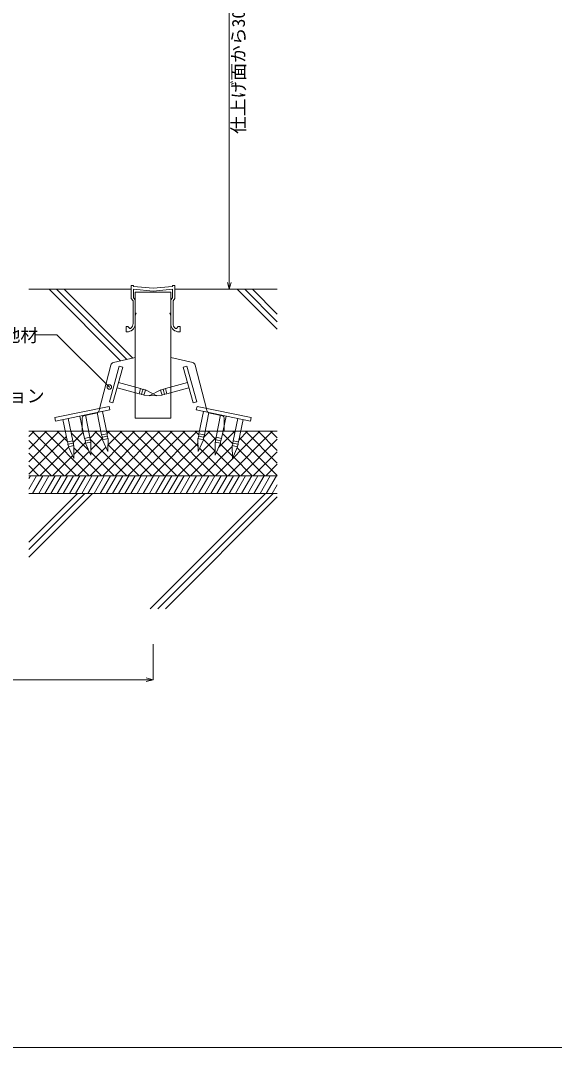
# Model space of a CAD drawing. Units: millimetres, scale not verified. Extents: x -675 to 675, y -471 to 460.
# Drawn here: x -301 to 0, y -440 to 139 of the extents above; entities that cross this region are included whole.
import ezdxf
from ezdxf.enums import TextEntityAlignment as Align

# ---------------------------------------------------------------- set-up
doc = ezdxf.new("R2010")
doc.units = ezdxf.units.MM
doc.header["$LTSCALE"] = 5
doc.header["$PDMODE"] = 32
doc.header["$PDSIZE"] = 2.5
doc.layers.add('1-0_芯・寸法線', color=7, linetype='Continuous', lineweight=18)
doc.layers.add('F-F', color=7, linetype='Continuous', lineweight=18)
doc.styles.add('ＭＳ ゴシック', font='')
doc.styles.get('ＭＳ ゴシック').set_extended_font_data('MS Gothic')

msp = doc.modelspace()

# ---------------------------------------------------------------- linework, layer by layer
at = {"layer": '1-0_芯・寸法線'}
for p, q in [((-238.51, -18.061), (-238.51, -10.788)), ((-237.258, -11.309), (-226.204, -12.285)), ((-215.15, -11.309), (-226.204, -12.285)), ((-213.898, -18.061), (-213.898, -10.788)), ((-183.232, -12.878), (-184.267, -9.014)), ((-183.232, -12.878), (-182.197, -9.014)), ((-296.204, -12.878), (-238.51, -12.878)), ((-284.771, -12.878), (-244.458, -53.191)), ((-280.528, -12.878), (-241.002, -52.404)), ((-276.286, -12.878), (-237.547, -51.617)), ((-237.251, -17.65), (-237.251, -12.866)), ((-237.251, -12.866), (-226.204, -13.842)), ((-236.204, -14.517), (-216.204, -14.517)), ((-236.204, -14.517), (-236.204, -85.519)), ((-215.157, -12.866), (-226.204, -13.842)), ((-216.204, -14.517), (-216.204, -85.519)), ((-215.157, -17.65), (-215.157, -12.866)), ((-213.898, -12.878), (-156.204, -12.878)), ((-178.705, -12.878), (-156.204, -35.379)), ((-174.462, -12.878), (-156.204, -31.136)), ((-170.22, -12.878), (-156.204, -26.893)), ((-237.471, -19.301), (-238.51, -18.061)), ((-237.471, -19.301), (-237.471, -32.09)), ((-236.225, -18.891), (-237.251, -17.65)), ((-216.183, -18.891), (-215.157, -17.65)), ((-214.937, -19.301), (-213.898, -18.061)), ((-214.937, -19.301), (-214.937, -32.09)), ((-236.204, -26.382), (-235.701, -26.382)), ((-235.702, -26.382), (-236.204, -27.891)), ((-216.204, -26.382), (-216.707, -26.382)), ((-216.707, -26.382), (-216.204, -27.891)), ((-240.38, -33.873), (-241.42, -33.873)), ((-240.38, -33.873), (-239.356, -34.897)), ((-212.028, -33.873), (-213.052, -34.897)), ((-212.028, -33.873), (-210.988, -33.873)), ((-292.325, -38.445), (-280.325, -38.445)), ((-292.325, -38.445), (-280.325, -38.445)), ((-250.83, -67.939), (-280.325, -38.445)), ((-250.83, -67.939), (-280.325, -38.445)), ((-239.36, -34.901), (-238.891, -34.901)), ((-213.048, -34.901), (-213.517, -34.901)), ((-236.204, -51.311), (-248.535, -54.12)), ((-216.204, -51.311), (-203.873, -54.12)), ((-249.946, -55.621), (-256.598, -81.057)), ((-250.795, -76.303), (-245.258, -56.261)), ((-243.256, -56.815), (-248.79, -76.854)), ((-245.258, -56.261), (-243.256, -56.815)), ((-207.15, -56.261), (-209.152, -56.815)), ((-209.152, -56.815), (-203.618, -76.854)), ((-201.613, -76.303), (-207.15, -56.261)), ((-202.463, -55.621), (-195.81, -81.057)), ((-246.439, -68.339), (-234.032, -71.769)), ((-245.608, -65.332), (-233.2, -68.759)), ((-233.2, -68.759), (-234.032, -71.769)), ((-233.19, -68.775), (-231.889, -69.297)), ((-232.253, -70.641), (-231.845, -69.134)), ((-231.845, -69.134), (-230.483, -69.693)), ((-220.563, -69.134), (-221.926, -69.693)), ((-220.156, -70.641), (-220.563, -69.134)), ((-219.218, -68.775), (-220.519, -69.297)), ((-206.8, -65.332), (-219.208, -68.759)), ((-219.208, -68.759), (-218.377, -71.769)), ((-205.969, -68.339), (-218.377, -71.769)), ((-234.032, -71.769), (-232.631, -71.981)), ((-232.253, -70.641), (-232.677, -72.143)), ((-232.677, -72.143), (-231.294, -72.352)), ((-230.483, -69.693), (-231.342, -72.511)), ((-231.342, -72.511), (-224.001, -72.922)), ((-230.551, -69.665), (-230.511, -69.504)), ((-230.511, -69.504), (-224.001, -72.922)), ((-221.897, -69.504), (-228.408, -72.922)), ((-221.066, -72.511), (-228.408, -72.922)), ((-221.926, -69.693), (-221.066, -72.511)), ((-221.857, -69.665), (-221.897, -69.504)), ((-219.732, -72.143), (-221.115, -72.352)), ((-220.156, -70.641), (-219.732, -72.143)), ((-218.377, -71.769), (-219.777, -71.981)), ((-281.525, -85.062), (-250.988, -78.815)), ((-281.108, -87.097), (-250.571, -80.85)), ((-250.988, -78.815), (-250.571, -80.85)), ((-250.795, -76.303), (-248.79, -76.854)), ((-201.613, -76.303), (-203.618, -76.854)), ((-201.42, -78.815), (-201.837, -80.85)), ((-171.3, -87.097), (-201.837, -80.85)), ((-170.883, -85.062), (-201.42, -78.815)), ((-281.525, -85.062), (-281.108, -87.097)), ((-267.362, -84.286), (-264.782, -96.884)), ((-266.204, -85.464), (-266.204, -92.878)), ((-258.195, -82.711), (-265.557, -84.246)), ((-236.204, -85.519), (-216.204, -85.519)), ((-194.213, -82.711), (-186.851, -84.246)), ((-186.204, -85.464), (-186.204, -92.878)), ((-170.883, -85.062), (-171.3, -87.097)), ((-296.204, -92.878), (-156.204, -92.878)), ((-296.204, -110.003), (-279.079, -92.878)), ((-296.204, -102.932), (-286.15, -92.878)), ((-296.204, -95.861), (-293.221, -92.878)), ((-296.204, -117.074), (-275.018, -95.888)), ((-296.204, -98.051), (-276.377, -117.878)), ((-294.306, -92.878), (-269.306, -117.878)), ((-287.235, -92.878), (-262.235, -117.878)), ((-280.164, -92.878), (-274.467, -98.575)), ((-274.41, -98.853), (-271.355, -98.227)), ((-272.376, -93.246), (-272.008, -92.878)), ((-272.286, -93.686), (-262.512, -103.459)), ((-271.272, -99.214), (-265.489, -93.43)), ((-266.204, -92.878), (-186.204, -92.878)), ((-266.022, -92.878), (-265.494, -93.406)), ((-264.782, -96.884), (-261.727, -96.258)), ((-264.339, -98.218), (-261.609, -97.659)), ((-261.69, -96.702), (-257.866, -92.878)), ((-261.653, -117.878), (-236.653, -92.878)), ((-261.643, -97.257), (-241.022, -117.878)), ((-261.23, -103.313), (-254.704, -96.788)), ((-258.951, -92.878), (-254.538, -97.292)), ((-255.154, -94.914), (-252.099, -94.288)), ((-254.711, -96.249), (-251.981, -95.69)), ((-254.594, -97.648), (-251.538, -97.022)), ((-254.594, -97.648), (-251.645, -104.273)), ((-254.582, -117.878), (-229.582, -92.878)), ((-252.117, -94.2), (-250.795, -92.878)), ((-251.88, -92.878), (-226.88, -117.878)), ((-251.538, -97.022), (-251.645, -104.273)), ((-251.593, -100.747), (-243.724, -92.878)), ((-247.511, -117.878), (-222.511, -92.878)), ((-244.809, -92.878), (-219.809, -117.878)), ((-240.44, -117.878), (-215.44, -92.878)), ((-237.738, -92.878), (-212.738, -117.878)), ((-233.368, -117.878), (-208.368, -92.878)), ((-230.667, -92.878), (-205.667, -117.878)), ((-226.297, -117.878), (-201.297, -92.878)), ((-223.596, -92.878), (-198.596, -117.878)), ((-216.525, -92.878), (-191.525, -117.878)), ((-212.155, -117.878), (-190.695, -96.418)), ((-209.454, -92.878), (-200.804, -101.528)), ((-202.383, -92.878), (-200.361, -94.899)), ((-200.87, -97.022), (-200.764, -104.273)), ((-197.815, -97.648), (-200.87, -97.022)), ((-197.815, -97.648), (-200.764, -104.273)), ((-197.698, -96.249), (-200.428, -95.69)), ((-197.255, -94.914), (-200.31, -94.288)), ((-197.895, -97.365), (-191.167, -104.094)), ((-197.615, -96.266), (-194.226, -92.878)), ((-195.311, -92.878), (-190.778, -97.411)), ((-190.942, -117.878), (-165.942, -92.878)), ((-188.069, -98.218), (-190.799, -97.659)), ((-187.627, -96.884), (-190.682, -96.258)), ((-189.28, -102.074), (-180.084, -92.878)), ((-187.05, -94.068), (-181.347, -99.772)), ((-183.871, -117.878), (-158.871, -92.878)), ((-181.169, -92.878), (-180.164, -93.884)), ((-177.998, -98.853), (-181.053, -98.227)), ((-177.743, -97.608), (-173.013, -92.878)), ((-177.522, -96.526), (-156.204, -117.843)), ((-176.8, -117.878), (-156.204, -97.282)), ((-174.098, -92.878), (-156.204, -110.772)), ((-167.027, -92.878), (-156.204, -103.701)), ((-159.956, -92.878), (-156.204, -96.63)), ((-289.937, -117.878), (-273.787, -101.729)), ((-273.967, -100.188), (-271.238, -99.629)), ((-273.85, -101.587), (-270.795, -100.961)), ((-273.85, -101.587), (-270.902, -108.213)), ((-270.795, -100.961), (-270.902, -108.213)), ((-270.867, -105.879), (-264.187, -99.199)), ((-270.814, -102.229), (-255.164, -117.878)), ((-268.724, -117.878), (-252.715, -101.869)), ((-264.222, -99.618), (-261.167, -98.992)), ((-264.222, -99.618), (-261.273, -106.243)), ((-261.167, -98.992), (-261.273, -106.243)), ((-251.586, -100.243), (-233.951, -117.878)), ((-219.226, -117.878), (-200.834, -99.486)), ((-205.084, -117.878), (-191.169, -103.963)), ((-199.93, -102.401), (-184.454, -117.878)), ((-198.013, -117.878), (-181.606, -101.471)), ((-188.187, -99.618), (-191.242, -98.992)), ((-191.242, -98.992), (-191.135, -106.243)), ((-188.187, -99.618), (-191.135, -106.243)), ((-188.305, -99.884), (-181.53, -106.66)), ((-181.613, -100.961), (-181.507, -108.213)), ((-178.558, -101.587), (-181.613, -100.961)), ((-178.558, -101.587), (-181.507, -108.213)), ((-178.441, -100.188), (-181.171, -99.629)), ((-178.858, -102.261), (-163.24, -117.878)), ((-296.204, -105.122), (-283.449, -117.878)), ((-282.866, -117.878), (-271.61, -106.622)), ((-275.795, -117.878), (-262.162, -104.245)), ((-261.251, -104.72), (-248.093, -117.878)), ((-190.483, -104.777), (-177.383, -117.878)), ((-181.036, -107.154), (-170.311, -117.878)), ((-169.729, -117.878), (-156.204, -104.354)), ((-296.204, -112.193), (-290.52, -117.878)), ((-162.658, -117.878), (-156.204, -111.425)), ((-296.204, -117.878), (-156.204, -117.878)), ((-296.204, -125.518), (-291.793, -117.878)), ((-296.204, -119.518), (-295.257, -117.878)), ((-294.103, -127.878), (-288.329, -117.878)), ((-290.638, -127.878), (-284.865, -117.878)), ((-287.174, -127.878), (-281.401, -117.878)), ((-283.71, -127.878), (-277.937, -117.878)), ((-280.246, -127.878), (-274.473, -117.878)), ((-276.782, -127.878), (-271.009, -117.878)), ((-273.318, -127.878), (-267.544, -117.878)), ((-269.854, -127.878), (-264.08, -117.878)), ((-266.39, -127.878), (-260.616, -117.878)), ((-262.926, -127.878), (-257.152, -117.878)), ((-259.462, -127.878), (-253.688, -117.878)), ((-255.997, -127.878), (-250.224, -117.878)), ((-252.533, -127.878), (-246.76, -117.878)), ((-249.069, -127.878), (-243.296, -117.878)), ((-245.605, -127.878), (-239.832, -117.878)), ((-242.141, -127.878), (-236.368, -117.878)), ((-238.677, -127.878), (-232.903, -117.878)), ((-235.213, -127.878), (-229.439, -117.878)), ((-231.749, -127.878), (-225.975, -117.878)), ((-228.285, -127.878), (-222.511, -117.878)), ((-224.821, -127.878), (-219.047, -117.878)), ((-221.356, -127.878), (-215.583, -117.878)), ((-217.892, -127.878), (-212.119, -117.878)), ((-214.428, -127.878), (-208.655, -117.878)), ((-210.964, -127.878), (-205.191, -117.878)), ((-207.5, -127.878), (-201.727, -117.878)), ((-204.036, -127.878), (-198.262, -117.878)), ((-200.572, -127.878), (-194.798, -117.878)), ((-197.108, -127.878), (-191.334, -117.878)), ((-193.644, -127.878), (-187.87, -117.878)), ((-190.18, -127.878), (-184.406, -117.878)), ((-186.715, -127.878), (-180.942, -117.878)), ((-183.251, -127.878), (-177.478, -117.878)), ((-179.787, -127.878), (-174.014, -117.878)), ((-176.323, -127.878), (-170.55, -117.878)), ((-172.859, -127.878), (-167.086, -117.878)), ((-169.395, -127.878), (-163.621, -117.878)), ((-165.931, -127.878), (-160.157, -117.878)), ((-162.467, -127.878), (-156.693, -117.878)), ((-159.003, -127.878), (-156.204, -123.031)), ((-296.204, -127.878), (-156.204, -127.878)), ((-296.204, -155.258), (-268.824, -127.878)), ((-296.204, -159.501), (-264.582, -127.878)), ((-296.204, -163.743), (-260.339, -127.878)), ((-227.758, -192.878), (-162.758, -127.878)), ((-223.516, -192.878), (-158.516, -127.878)), ((-219.273, -192.878), (-156.204, -129.809)), ((-226.204, -232.878), (-226.204, -212.878)), ((-471.204, -232.878), (-226.204, -232.878)), ((-226.204, -232.878), (-230.068, -231.843)), ((-226.204, -232.878), (-230.068, -233.913))]:
    msp.add_line(p, q, dxfattribs=at)
for points in [[(-183.232, -12.878), (-183.232, 257.309), (-184.267, 253.446)], [(-238.51, -10.788), (-237.258, -10.788), (-237.258, -11.309)], [(-213.898, -10.788), (-215.15, -10.788), (-215.15, -11.309)], [(-241.42, -33.869), (-241.42, -36.771), (-240.021, -36.771)], [(-210.988, -33.869), (-210.988, -36.771), (-212.387, -36.771)], [(-276.991, -86.255), (-274.41, -98.853), (-273.967, -100.188), (-274.128, -100.222), (-273.688, -101.553)], [(-273.936, -85.63), (-271.355, -98.227), (-271.238, -99.629), (-271.077, -99.597), (-270.958, -100.994)], [(-264.308, -83.66), (-261.727, -96.258), (-261.609, -97.659), (-261.448, -97.627), (-261.33, -99.024)], [(-257.734, -82.316), (-255.154, -94.914), (-254.711, -96.249), (-254.872, -96.282), (-254.431, -97.613)], [(-254.679, -81.69), (-252.099, -94.288), (-251.981, -95.69), (-251.82, -95.657), (-251.702, -97.054)], [(-197.729, -81.69), (-200.31, -94.288), (-200.428, -95.69), (-200.589, -95.657), (-200.707, -97.054)], [(-194.675, -82.316), (-197.255, -94.914), (-197.698, -96.249), (-197.537, -96.282), (-197.978, -97.613)], [(-188.101, -83.66), (-190.682, -96.258), (-190.799, -97.659), (-190.96, -97.627), (-191.079, -99.024)], [(-185.046, -84.286), (-187.627, -96.884), (-188.069, -98.218), (-187.909, -98.252), (-188.349, -99.583)], [(-178.473, -85.63), (-181.053, -98.227), (-181.171, -99.629), (-181.332, -99.597), (-181.45, -100.994)], [(-175.418, -86.255), (-177.998, -98.853), (-178.441, -100.188), (-178.28, -100.222), (-178.721, -101.553)], [(-264.782, -96.884), (-264.339, -98.218), (-264.5, -98.252), (-264.059, -99.583)]]:
    msp.add_lwpolyline(points, dxfattribs=at)
for centre, radius, start, end in [((-240.868, -32.198), 4.651, 280.48669, 1.21745), ((-240.67, -32.238), 3.203, 303.74696, 2.65432), ((-211.541, -32.198), 4.651, 178.78255, 259.51331), ((-211.738, -32.238), 3.203, 177.34568, 236.25304), ((-247.985, -56.051), 2.007, 105.90103, 167.63176), ((-204.423, -56.051), 2.007, 12.36824, 74.09897), ((-264.519, -85.578), 1.689, 127.93066, 176.12807), ((-258.48, -80.837), 1.895, 278.65578, 353.33931), ((-193.928, -80.837), 1.895, 186.66069, 261.34422), ((-187.89, -85.578), 1.689, 3.87193, 52.06934)]:
    msp.add_arc(centre, radius, start, end, dxfattribs=at)
msp.add_point((-250.83, -67.939), dxfattribs=at)
at = {"layer": 'F-F'}
msp.add_lwpolyline([(-675, 460), (675, 460), (675, -440), (-675, -440)], dxfattribs=at)

# ---------------------------------------------------------------- texts
at = {"layer": '1-0_芯・寸法線', "style": 'ＭＳ ゴシック'}
msp.add_text('仕上げ面から300以上', height=7.331, rotation=90, dxfattribs=at).set_placement((-172.232, 74.623), align=Align.BOTTOM_LEFT)
for s, p in [('成形伸縮目地材', (-360.943, -44.704)), ('ＰＢコーナークッション', (-397.322, -78.77))]:
    msp.add_text(s, height=7.331, dxfattribs=at).set_placement(p, align=Align.BOTTOM_LEFT)

doc.saveas('drawing.dxf')
